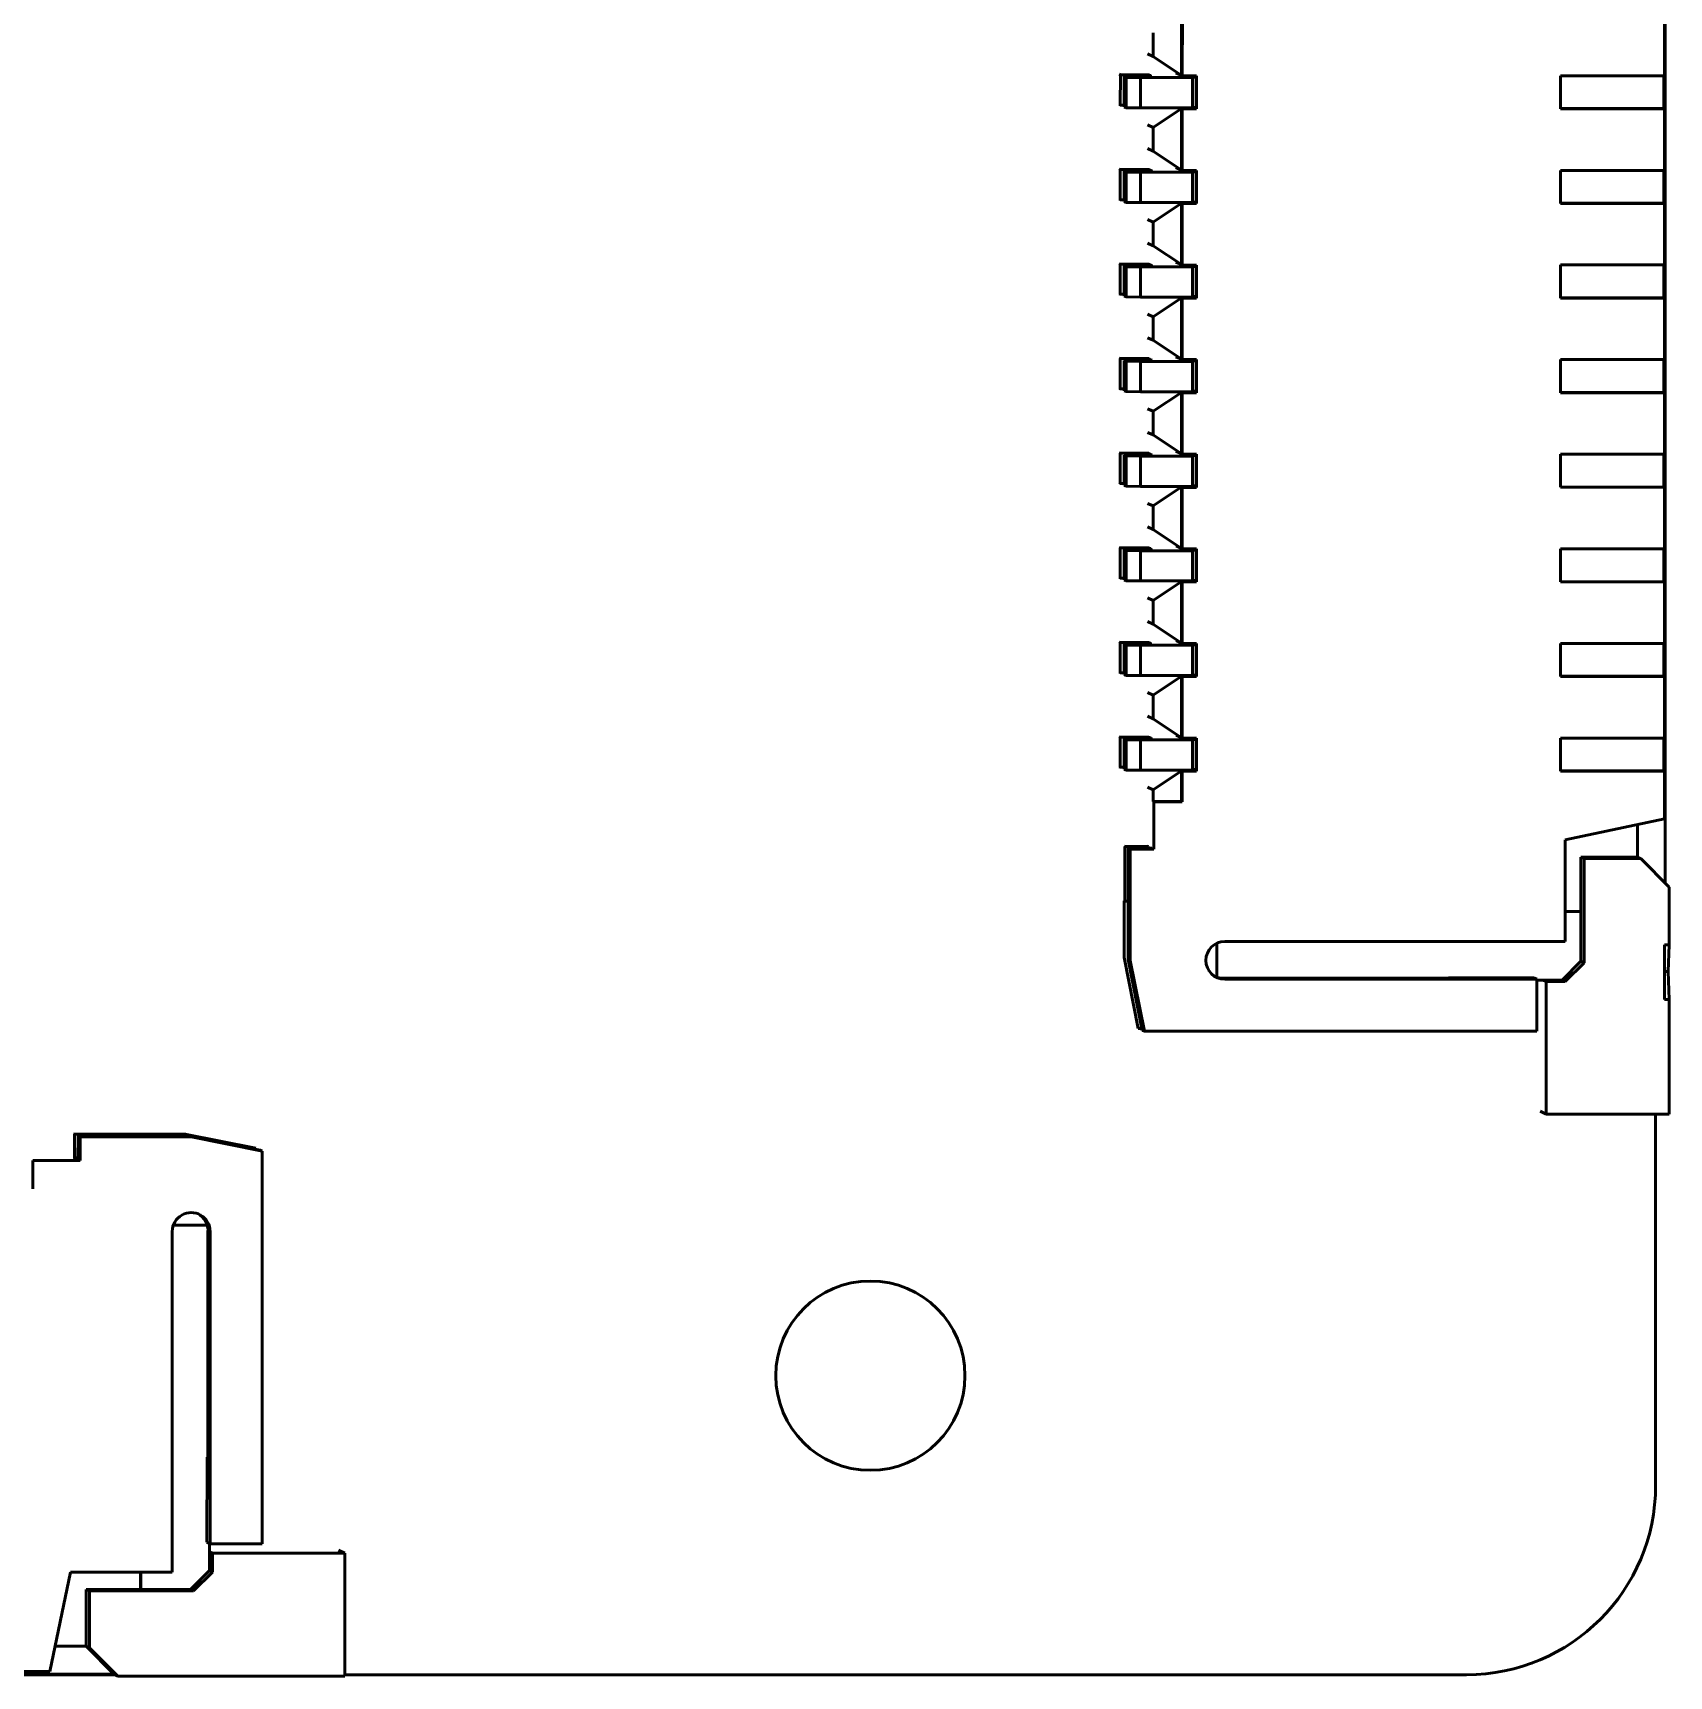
# Model space of a CAD drawing. Header units: inches. Extents: x 4.94 to 6.75, y 3.04 to 5.23.
# Drawn here: x 6.072 to 6.753, y 3.036 to 3.72 of the extents above; entities that cross this region are included whole.
import ezdxf

# ---------------------------------------------------------------- set-up
doc = ezdxf.new("R2010")
doc.units = ezdxf.units.IN
doc.header["$MEASUREMENT"] = 0
doc.layers.add('Visible (ANSI)', color=7, linetype='Continuous', lineweight=50)

msp = doc.modelspace()

# ---------------------------------------------------------------- linework, layer by layer
at = {"layer": 'Visible (ANSI)'}
for p, q in [((6.75177, 4.22118), (6.75167, 3.36628)), ((6.55031, 3.72793), (6.55031, 3.70234)), ((6.55067, 3.72777), (6.55066, 3.70218)), ((6.7514, 3.7022), (6.7514, 3.72779)), ((6.5385, 3.71021), (6.53851, 3.72005)), ((6.53619, 3.71129), (6.5385, 3.71021)), ((6.5385, 3.71021), (6.55031, 3.70234)), ((6.52438, 3.70282), (6.52486, 3.7026)), ((6.52486, 3.7026), (6.52485, 3.69)), ((6.52486, 3.7026), (6.53666, 3.7026)), ((6.53803, 3.70197), (6.52648, 3.70185)), ((6.52648, 3.70185), (6.52728, 3.70148)), ((6.52648, 3.70185), (6.52648, 3.68925)), ((6.52728, 3.70148), (6.53331, 3.70142)), ((6.52728, 3.70148), (6.52728, 3.68888)), ((6.53331, 3.70142), (6.55496, 3.70142)), ((6.53331, 3.70142), (6.53331, 3.68882)), ((6.53741, 3.70226), (6.53348, 3.70226)), ((6.53348, 3.70226), (6.53383, 3.70209)), ((6.53348, 3.70226), (6.53348, 3.70192)), ((6.53383, 3.70209), (6.53776, 3.70209)), ((6.53383, 3.70209), (6.53383, 3.70192)), ((6.53666, 3.7026), (6.53741, 3.70226)), ((6.53666, 3.7026), (6.53666, 3.70226)), ((6.53776, 3.70209), (6.53803, 3.70197)), ((6.53776, 3.70209), (6.53776, 3.70197)), ((6.54801, 3.70341), (6.55031, 3.70234)), ((6.55031, 3.70234), (6.55033, 3.70233)), ((6.55033, 3.70233), (6.55033, 3.70174)), ((6.55033, 3.70174), (6.55049, 3.70167)), ((6.55049, 3.70226), (6.55066, 3.70218)), ((6.55049, 3.70167), (6.55049, 3.70226)), ((6.55639, 3.70167), (6.55049, 3.70167)), ((6.55066, 3.70218), (6.55657, 3.70218)), ((6.55496, 3.70142), (6.55452, 3.70162)), ((6.55452, 3.70162), (6.55649, 3.70162)), ((6.55496, 3.70142), (6.55496, 3.68882)), ((6.55639, 3.70167), (6.55639, 3.70218)), ((6.55649, 3.70162), (6.55639, 3.70167)), ((6.55649, 3.68903), (6.55649, 3.70162)), ((6.55657, 3.70218), (6.55657, 3.6884)), ((6.7081, 3.68842), (6.70811, 3.7022)), ((6.70811, 3.7022), (6.7514, 3.7022)), ((6.75118, 3.7022), (6.75118, 3.68852)), ((6.52438, 3.69023), (6.52485, 3.69)), ((6.52485, 3.69), (6.52648, 3.69001)), ((6.52648, 3.68925), (6.52728, 3.68888)), ((6.52728, 3.68888), (6.53331, 3.68882)), ((6.53331, 3.68882), (6.55496, 3.68882)), ((6.55031, 3.68856), (6.5385, 3.68069)), ((6.54975, 3.68882), (6.55031, 3.68856)), ((6.55031, 3.68856), (6.55033, 3.68855)), ((6.55031, 3.68856), (6.55031, 3.66297)), ((6.55033, 3.68882), (6.55033, 3.68855)), ((6.55049, 3.68848), (6.55049, 3.68882)), ((6.55066, 3.6884), (6.55049, 3.68848)), ((6.55639, 3.68848), (6.55049, 3.68848)), ((6.55657, 3.6884), (6.55066, 3.6884)), ((6.55066, 3.6884), (6.55066, 3.66281)), ((6.55496, 3.68903), (6.55649, 3.68903)), ((6.55639, 3.68848), (6.55639, 3.68903)), ((6.55657, 3.6884), (6.55639, 3.68848)), ((6.75118, 3.68852), (6.7081, 3.68852)), ((6.7514, 3.68842), (6.7081, 3.68842)), ((6.75118, 3.68852), (6.7514, 3.68842)), ((6.7514, 3.66283), (6.7514, 3.68842)), ((6.5385, 3.68069), (6.53619, 3.68176)), ((6.5385, 3.67084), (6.5385, 3.68069)), ((6.5362, 3.67192), (6.5385, 3.67084)), ((6.5385, 3.67084), (6.55031, 3.66297)), ((6.52438, 3.66345), (6.52485, 3.66323)), ((6.52485, 3.66323), (6.53666, 3.66324)), ((6.52485, 3.66323), (6.52485, 3.65064)), ((6.53802, 3.6626), (6.52648, 3.66248)), ((6.52648, 3.66248), (6.52727, 3.66211)), ((6.52648, 3.66248), (6.52648, 3.64988)), ((6.52727, 3.66211), (6.53331, 3.66205)), ((6.52727, 3.66211), (6.52727, 3.64951)), ((6.53331, 3.66205), (6.55496, 3.66205)), ((6.53331, 3.66205), (6.53331, 3.64945)), ((6.53741, 3.66289), (6.53347, 3.66289)), ((6.53347, 3.66289), (6.53382, 3.66272)), ((6.53347, 3.66289), (6.53347, 3.66255)), ((6.53382, 3.66272), (6.53776, 3.66272)), ((6.53382, 3.66272), (6.53382, 3.66256)), ((6.53666, 3.66324), (6.53741, 3.66289)), ((6.53666, 3.66324), (6.53666, 3.66289)), ((6.53776, 3.66272), (6.53802, 3.6626)), ((6.53776, 3.66272), (6.53776, 3.6626)), ((6.54801, 3.66404), (6.55031, 3.66297)), ((6.55031, 3.66297), (6.55033, 3.66296)), ((6.55033, 3.66296), (6.55033, 3.66237)), ((6.55033, 3.66237), (6.55048, 3.6623)), ((6.55048, 3.66289), (6.55066, 3.66281)), ((6.55048, 3.6623), (6.55048, 3.66289)), ((6.55639, 3.6623), (6.55048, 3.6623)), ((6.55066, 3.66281), (6.55656, 3.66281)), ((6.55496, 3.66205), (6.55452, 3.66226)), ((6.55452, 3.66226), (6.55648, 3.66226)), ((6.55496, 3.66205), (6.55495, 3.64945)), ((6.55639, 3.6623), (6.55639, 3.66281)), ((6.55648, 3.66226), (6.55639, 3.6623)), ((6.55648, 3.64966), (6.55648, 3.66226)), ((6.55656, 3.66281), (6.55656, 3.64903)), ((6.7081, 3.64905), (6.7081, 3.66283)), ((6.7081, 3.66283), (6.7514, 3.66283)), ((6.75118, 3.66283), (6.75118, 3.64916)), ((6.52438, 3.65085), (6.52485, 3.65064)), ((6.52485, 3.65064), (6.52648, 3.65064)), ((6.52648, 3.64988), (6.52727, 3.64951)), ((6.52727, 3.64951), (6.53331, 3.64945)), ((6.53331, 3.64945), (6.55495, 3.64945)), ((6.55031, 3.64919), (6.5385, 3.64132)), ((6.54975, 3.64945), (6.55031, 3.64919)), ((6.55031, 3.64919), (6.5503, 3.6236)), ((6.55031, 3.64919), (6.55033, 3.64918)), ((6.55033, 3.64945), (6.55033, 3.64918)), ((6.55048, 3.64911), (6.55048, 3.64945)), ((6.55066, 3.64903), (6.55048, 3.64911)), ((6.55639, 3.64911), (6.55048, 3.64911)), ((6.55066, 3.64903), (6.55065, 3.62344)), ((6.55656, 3.64903), (6.55066, 3.64903)), ((6.55495, 3.64966), (6.55648, 3.64966)), ((6.55639, 3.64911), (6.55639, 3.64966)), ((6.55656, 3.64903), (6.55639, 3.64911)), ((6.75118, 3.64916), (6.7081, 3.64915)), ((6.7514, 3.64905), (6.7081, 3.64905)), ((6.75118, 3.64916), (6.7514, 3.64905)), ((6.75139, 3.62346), (6.7514, 3.64905)), ((6.5385, 3.64132), (6.5362, 3.64239)), ((6.5385, 3.63148), (6.5385, 3.64132)), ((6.5362, 3.63254), (6.5385, 3.63148)), ((6.5385, 3.63148), (6.5503, 3.6236)), ((6.54802, 3.62467), (6.5503, 3.6236)), ((6.52439, 3.62408), (6.52485, 3.62387)), ((6.52485, 3.62387), (6.53666, 3.62387)), ((6.52485, 3.62387), (6.52485, 3.61127)), ((6.52648, 3.62311), (6.52647, 3.61051)), ((6.53802, 3.62323), (6.52648, 3.62311)), ((6.52648, 3.62311), (6.52727, 3.62274)), ((6.52727, 3.62274), (6.5333, 3.62268)), ((6.52727, 3.62274), (6.52727, 3.61014)), ((6.5333, 3.62268), (6.55495, 3.62268)), ((6.5333, 3.62268), (6.5333, 3.61008)), ((6.5374, 3.62352), (6.53347, 3.62352)), ((6.53347, 3.62352), (6.53382, 3.62336)), ((6.53347, 3.62352), (6.53347, 3.62318)), ((6.53382, 3.62336), (6.53776, 3.62336)), ((6.53382, 3.62336), (6.53382, 3.62319)), ((6.53666, 3.62387), (6.5374, 3.62352)), ((6.53666, 3.62387), (6.53666, 3.62352)), ((6.53776, 3.62336), (6.53802, 3.62323)), ((6.53776, 3.62336), (6.53776, 3.62323)), ((6.5503, 3.6236), (6.55032, 3.62359)), ((6.55032, 3.62359), (6.55032, 3.623)), ((6.55032, 3.623), (6.55048, 3.62293)), ((6.55048, 3.62352), (6.55065, 3.62344)), ((6.55048, 3.62293), (6.55048, 3.62352)), ((6.55638, 3.62293), (6.55048, 3.62293)), ((6.55065, 3.62344), (6.55656, 3.62344)), ((6.55495, 3.62268), (6.55451, 3.62289)), ((6.55451, 3.62289), (6.55648, 3.62289)), ((6.55495, 3.62268), (6.55495, 3.61009)), ((6.55638, 3.62293), (6.55638, 3.62344)), ((6.55648, 3.62289), (6.55638, 3.62293)), ((6.55648, 3.61029), (6.55648, 3.62289)), ((6.55656, 3.62344), (6.55656, 3.60966)), ((6.70809, 3.60968), (6.7081, 3.62346)), ((6.7081, 3.62346), (6.75139, 3.62346)), ((6.75117, 3.62346), (6.75117, 3.60979)), ((6.52439, 3.61148), (6.52485, 3.61127)), ((6.52485, 3.61127), (6.52647, 3.61127)), ((6.52647, 3.61051), (6.52727, 3.61014)), ((6.52727, 3.61014), (6.5333, 3.61008)), ((6.5333, 3.61008), (6.55495, 3.61009)), ((6.5503, 3.60983), (6.53849, 3.60195)), ((6.54974, 3.61008), (6.5503, 3.60983)), ((6.5503, 3.60983), (6.55032, 3.60982)), ((6.5503, 3.60983), (6.5503, 3.58424)), ((6.55032, 3.61008), (6.55032, 3.60982)), ((6.55048, 3.60974), (6.55048, 3.61008)), ((6.55065, 3.60966), (6.55048, 3.60974)), ((6.55638, 3.60974), (6.55048, 3.60974)), ((6.55656, 3.60966), (6.55065, 3.60966)), ((6.55065, 3.60966), (6.55065, 3.58407)), ((6.55495, 3.61029), (6.55648, 3.61029)), ((6.55638, 3.60974), (6.55638, 3.61029)), ((6.55656, 3.60966), (6.55638, 3.60974)), ((6.75117, 3.60979), (6.70809, 3.60978)), ((6.75139, 3.60969), (6.70809, 3.60968)), ((6.75117, 3.60979), (6.75139, 3.60969)), ((6.75139, 3.5841), (6.75139, 3.60969)), ((6.53849, 3.60195), (6.5362, 3.60302)), ((6.53849, 3.59211), (6.53849, 3.60195)), ((6.53621, 3.59317), (6.53849, 3.59211)), ((6.53849, 3.59211), (6.5503, 3.58424)), ((6.52439, 3.58471), (6.52484, 3.5845)), ((6.52484, 3.5845), (6.53665, 3.5845)), ((6.52484, 3.5845), (6.52484, 3.5719)), ((6.53801, 3.58387), (6.52647, 3.58374)), ((6.52647, 3.58374), (6.52726, 3.58337)), ((6.52647, 3.58374), (6.52647, 3.57114)), ((6.52726, 3.58337), (6.5333, 3.58331)), ((6.52726, 3.58337), (6.52726, 3.57078)), ((6.5333, 3.58331), (6.55495, 3.58332)), ((6.5333, 3.58331), (6.5333, 3.57071)), ((6.5374, 3.58415), (6.53346, 3.58415)), ((6.53346, 3.58415), (6.53381, 3.58399)), ((6.53346, 3.58415), (6.53346, 3.58382)), ((6.53381, 3.58399), (6.53775, 3.58399)), ((6.53381, 3.58399), (6.53381, 3.58382)), ((6.53665, 3.5845), (6.5374, 3.58415)), ((6.53665, 3.5845), (6.53665, 3.58415)), ((6.53775, 3.58399), (6.53801, 3.58387)), ((6.53775, 3.58399), (6.53775, 3.58386)), ((6.54802, 3.5853), (6.5503, 3.58424)), ((6.5503, 3.58424), (6.55032, 3.58423)), ((6.55032, 3.58423), (6.55032, 3.58364)), ((6.55032, 3.58364), (6.55047, 3.58356)), ((6.55047, 3.58415), (6.55065, 3.58407)), ((6.55047, 3.58356), (6.55047, 3.58415)), ((6.55638, 3.58357), (6.55047, 3.58356)), ((6.55065, 3.58407), (6.55655, 3.58407)), ((6.55495, 3.58332), (6.55451, 3.58352)), ((6.55451, 3.58352), (6.55648, 3.58352)), ((6.55495, 3.58332), (6.55495, 3.57072)), ((6.55638, 3.58357), (6.55638, 3.58407)), ((6.55648, 3.58352), (6.55638, 3.58357)), ((6.55647, 3.57092), (6.55648, 3.58352)), ((6.55655, 3.58407), (6.55655, 3.57029)), ((6.70809, 3.58409), (6.75139, 3.5841)), ((6.70809, 3.57031), (6.70809, 3.58409)), ((6.75117, 3.5841), (6.75117, 3.57042)), ((6.52439, 3.57211), (6.52484, 3.5719)), ((6.52484, 3.5719), (6.52647, 3.5719)), ((6.52647, 3.57114), (6.52726, 3.57078)), ((6.52726, 3.57078), (6.5333, 3.57071)), ((6.5333, 3.57071), (6.55495, 3.57072)), ((6.5503, 3.57046), (6.53849, 3.56258)), ((6.54974, 3.57072), (6.5503, 3.57046)), ((6.5503, 3.57046), (6.55029, 3.54487)), ((6.5503, 3.57046), (6.55032, 3.57045)), ((6.55032, 3.57072), (6.55032, 3.57045)), ((6.55047, 3.57038), (6.55047, 3.57072)), ((6.55065, 3.57029), (6.55047, 3.57038)), ((6.55638, 3.57038), (6.55047, 3.57038)), ((6.55655, 3.57029), (6.55065, 3.57029)), ((6.55065, 3.57029), (6.55065, 3.54471)), ((6.55495, 3.57092), (6.55647, 3.57092)), ((6.55638, 3.57038), (6.55638, 3.57092)), ((6.55655, 3.57029), (6.55638, 3.57038)), ((6.75117, 3.57042), (6.70809, 3.57041)), ((6.75139, 3.57032), (6.70809, 3.57031)), ((6.75117, 3.57042), (6.75139, 3.57032)), ((6.75138, 3.54473), (6.75139, 3.57032)), ((6.53849, 3.56258), (6.53621, 3.56364)), ((6.53849, 3.55274), (6.53849, 3.56258)), ((6.53621, 3.5538), (6.53849, 3.55274)), ((6.53849, 3.55274), (6.55029, 3.54487)), ((6.5244, 3.54534), (6.52484, 3.54513)), ((6.52484, 3.54513), (6.53665, 3.54513)), ((6.52484, 3.54513), (6.52484, 3.53253)), ((6.52647, 3.54437), (6.52646, 3.53178)), ((6.53801, 3.5445), (6.52647, 3.54437)), ((6.52647, 3.54437), (6.52726, 3.54401)), ((6.52726, 3.54401), (6.53329, 3.54394)), ((6.52726, 3.54401), (6.52726, 3.53141)), ((6.53329, 3.54394), (6.55494, 3.54395)), ((6.53329, 3.54394), (6.53329, 3.53135)), ((6.53739, 3.54478), (6.53346, 3.54478)), ((6.53346, 3.54478), (6.53381, 3.54462)), ((6.53346, 3.54478), (6.53346, 3.54445)), ((6.53381, 3.54462), (6.53775, 3.54462)), ((6.53381, 3.54462), (6.53381, 3.54445)), ((6.53665, 3.54513), (6.53739, 3.54478)), ((6.53665, 3.54513), (6.53665, 3.54478)), ((6.53775, 3.54462), (6.53801, 3.5445)), ((6.53775, 3.54462), (6.53775, 3.5445)), ((6.54802, 3.54592), (6.55029, 3.54487)), ((6.55029, 3.54487), (6.55032, 3.54486)), ((6.55032, 3.54486), (6.55032, 3.54427)), ((6.55032, 3.54427), (6.55047, 3.5442)), ((6.55047, 3.54479), (6.55065, 3.54471)), ((6.55047, 3.5442), (6.55047, 3.54479)), ((6.55637, 3.5442), (6.55047, 3.5442)), ((6.55065, 3.54471), (6.55655, 3.54471)), ((6.55494, 3.54395), (6.5545, 3.54415)), ((6.5545, 3.54415), (6.55647, 3.54415)), ((6.55494, 3.54395), (6.55494, 3.53135)), ((6.55637, 3.5442), (6.55637, 3.54471)), ((6.55647, 3.54415), (6.55637, 3.5442)), ((6.55647, 3.53155), (6.55647, 3.54415)), ((6.55655, 3.54471), (6.55655, 3.53093)), ((6.70809, 3.54472), (6.75138, 3.54473)), ((6.70809, 3.53094), (6.70809, 3.54472)), ((6.75116, 3.54473), (6.75116, 3.53105)), ((6.5244, 3.53274), (6.52484, 3.53253)), ((6.52484, 3.53253), (6.52646, 3.53253)), ((6.52646, 3.53178), (6.52726, 3.53141)), ((6.52726, 3.53141), (6.53329, 3.53135)), ((6.53329, 3.53135), (6.55494, 3.53135)), ((6.55029, 3.53109), (6.53848, 3.52322)), ((6.54974, 3.53135), (6.55029, 3.53109)), ((6.55029, 3.53109), (6.55031, 3.53108)), ((6.55029, 3.53109), (6.55029, 3.5055)), ((6.55031, 3.53135), (6.55031, 3.53108)), ((6.55047, 3.53101), (6.55047, 3.53135)), ((6.55064, 3.53093), (6.55047, 3.53101)), ((6.55637, 3.53101), (6.55047, 3.53101)), ((6.55655, 3.53093), (6.55064, 3.53093)), ((6.55064, 3.53093), (6.55064, 3.50534)), ((6.55494, 3.53155), (6.55647, 3.53155)), ((6.55637, 3.53101), (6.55637, 3.53155)), ((6.55655, 3.53093), (6.55637, 3.53101)), ((6.75116, 3.53105), (6.70809, 3.53105)), ((6.75138, 3.53095), (6.70809, 3.53094)), ((6.75116, 3.53105), (6.75138, 3.53095)), ((6.75138, 3.50536), (6.75138, 3.53095)), ((6.53848, 3.52322), (6.53621, 3.52427)), ((6.53848, 3.51337), (6.53848, 3.52322)), ((6.53621, 3.51443), (6.53848, 3.51337)), ((6.53848, 3.51337), (6.55029, 3.5055)), ((6.5244, 3.50596), (6.52483, 3.50576)), ((6.52483, 3.50576), (6.53664, 3.50576)), ((6.52483, 3.50576), (6.52483, 3.49317)), ((6.53801, 3.50513), (6.52646, 3.50501)), ((6.52646, 3.50501), (6.52725, 3.50464)), ((6.52646, 3.50501), (6.52646, 3.49241)), ((6.52725, 3.50464), (6.53329, 3.50458)), ((6.52725, 3.50464), (6.52725, 3.49204)), ((6.53329, 3.50458), (6.55494, 3.50458)), ((6.53329, 3.50458), (6.53329, 3.49198)), ((6.53739, 3.50542), (6.53345, 3.50542)), ((6.53345, 3.50542), (6.53381, 3.50525)), ((6.53345, 3.50542), (6.53345, 3.50508)), ((6.53381, 3.50525), (6.53774, 3.50525)), ((6.53381, 3.50525), (6.53381, 3.50508)), ((6.53664, 3.50576), (6.53739, 3.50542)), ((6.53664, 3.50576), (6.53664, 3.50542)), ((6.53774, 3.50525), (6.53801, 3.50513)), ((6.53774, 3.50525), (6.53774, 3.50513)), ((6.54803, 3.50655), (6.55029, 3.5055)), ((6.55029, 3.5055), (6.55031, 3.50549)), ((6.55031, 3.50549), (6.55031, 3.5049)), ((6.55031, 3.5049), (6.55047, 3.50483)), ((6.55047, 3.50542), (6.55064, 3.50534)), ((6.55047, 3.50483), (6.55047, 3.50542)), ((6.55637, 3.50483), (6.55047, 3.50483)), ((6.55064, 3.50534), (6.55655, 3.50534)), ((6.55494, 3.50458), (6.5545, 3.50478)), ((6.5545, 3.50478), (6.55647, 3.50478)), ((6.55494, 3.50458), (6.55494, 3.49198)), ((6.55637, 3.50483), (6.55637, 3.50534)), ((6.55647, 3.50478), (6.55637, 3.50483)), ((6.55646, 3.49219), (6.55647, 3.50478)), ((6.55655, 3.50534), (6.55654, 3.49156)), ((6.70808, 3.49158), (6.70808, 3.50536)), ((6.70808, 3.50536), (6.75138, 3.50536)), ((6.75116, 3.50536), (6.75116, 3.49168)), ((6.5244, 3.49336), (6.52483, 3.49317)), ((6.52483, 3.49317), (6.52646, 3.49317)), ((6.52646, 3.49241), (6.52725, 3.49204)), ((6.52725, 3.49204), (6.53329, 3.49198)), ((6.53329, 3.49198), (6.55494, 3.49198)), ((6.55029, 3.49172), (6.53848, 3.48385)), ((6.54973, 3.49198), (6.55029, 3.49172)), ((6.55029, 3.49172), (6.55028, 3.46613)), ((6.55029, 3.49172), (6.55031, 3.49171)), ((6.55031, 3.49198), (6.55031, 3.49171)), ((6.55046, 3.49164), (6.55046, 3.49198)), ((6.55064, 3.49156), (6.55046, 3.49164)), ((6.55637, 3.49164), (6.55046, 3.49164)), ((6.55654, 3.49156), (6.55064, 3.49156)), ((6.55064, 3.49156), (6.55064, 3.46597)), ((6.55494, 3.49219), (6.55646, 3.49219)), ((6.55637, 3.49164), (6.55637, 3.49219)), ((6.55654, 3.49156), (6.55637, 3.49164)), ((6.75116, 3.49168), (6.70808, 3.49168)), ((6.75138, 3.49158), (6.70808, 3.49158)), ((6.75116, 3.49168), (6.75138, 3.49158)), ((6.75137, 3.46599), (6.75138, 3.49158)), ((6.53848, 3.48385), (6.53622, 3.4849)), ((6.53848, 3.47401), (6.53848, 3.48385)), ((6.53622, 3.47506), (6.53848, 3.47401)), ((6.53848, 3.47401), (6.55028, 3.46613)), ((6.54803, 3.46718), (6.55028, 3.46613)), ((6.52441, 3.46659), (6.52483, 3.4664)), ((6.52483, 3.4664), (6.53664, 3.4664)), ((6.52483, 3.4664), (6.52483, 3.4538)), ((6.538, 3.46576), (6.52646, 3.46564)), ((6.52646, 3.46564), (6.52725, 3.46527)), ((6.52646, 3.46564), (6.52646, 3.45304)), ((6.52725, 3.46527), (6.53329, 3.46521)), ((6.52725, 3.46527), (6.52725, 3.45267)), ((6.53329, 3.46521), (6.53328, 3.45261)), ((6.53329, 3.46521), (6.55493, 3.46521)), ((6.53739, 3.46605), (6.53345, 3.46605)), ((6.53345, 3.46605), (6.5338, 3.46588)), ((6.53345, 3.46605), (6.53345, 3.46571)), ((6.5338, 3.46588), (6.53774, 3.46588)), ((6.5338, 3.46588), (6.5338, 3.46572)), ((6.53664, 3.4664), (6.53739, 3.46605)), ((6.53664, 3.4664), (6.53664, 3.46605)), ((6.53774, 3.46588), (6.538, 3.46576)), ((6.53774, 3.46588), (6.53774, 3.46576)), ((6.55028, 3.46613), (6.55031, 3.46612)), ((6.55031, 3.46612), (6.55031, 3.46553)), ((6.55031, 3.46553), (6.55046, 3.46546)), ((6.55046, 3.46605), (6.55064, 3.46597)), ((6.55046, 3.46546), (6.55046, 3.46605)), ((6.55636, 3.46546), (6.55046, 3.46546)), ((6.55064, 3.46597), (6.55654, 3.46597)), ((6.55493, 3.46521), (6.55449, 3.46542)), ((6.55449, 3.46542), (6.55646, 3.46542)), ((6.55493, 3.46521), (6.55493, 3.45261)), ((6.55636, 3.46546), (6.55636, 3.46597)), ((6.55646, 3.46542), (6.55636, 3.46546)), ((6.55646, 3.45282), (6.55646, 3.46542)), ((6.55654, 3.46597), (6.55654, 3.45219)), ((6.70808, 3.45221), (6.70808, 3.46599)), ((6.70808, 3.46599), (6.75137, 3.46599)), ((6.75115, 3.46599), (6.75115, 3.45232)), ((6.52441, 3.45399), (6.52483, 3.4538)), ((6.52483, 3.4538), (6.52646, 3.4538)), ((6.52646, 3.45304), (6.52725, 3.45267)), ((6.52725, 3.45267), (6.53328, 3.45261)), ((6.53328, 3.45261), (6.55493, 3.45261)), ((6.55028, 3.45235), (6.53847, 3.44448)), ((6.54973, 3.45261), (6.55028, 3.45235)), ((6.55028, 3.45235), (6.5503, 3.45234)), ((6.55028, 3.45235), (6.55028, 3.42676)), ((6.5503, 3.45261), (6.5503, 3.45234)), ((6.55046, 3.45227), (6.55046, 3.45261)), ((6.55064, 3.45219), (6.55046, 3.45227)), ((6.55636, 3.45227), (6.55046, 3.45227)), ((6.55064, 3.45219), (6.55063, 3.4266)), ((6.55654, 3.45219), (6.55064, 3.45219)), ((6.55493, 3.45282), (6.55646, 3.45282)), ((6.55636, 3.45227), (6.55636, 3.45282)), ((6.55654, 3.45219), (6.55636, 3.45227)), ((6.75115, 3.45232), (6.70808, 3.45231)), ((6.75137, 3.45221), (6.70808, 3.45221)), ((6.75115, 3.45232), (6.75137, 3.45221)), ((6.75137, 3.42662), (6.75137, 3.45221)), ((6.53847, 3.44448), (6.53622, 3.44553)), ((6.53847, 3.43464), (6.53847, 3.44448)), ((6.53622, 3.43568), (6.53847, 3.43464)), ((6.53847, 3.43464), (6.55028, 3.42676)), ((6.52441, 3.42722), (6.52482, 3.42703)), ((6.52482, 3.42703), (6.53663, 3.42703)), ((6.52482, 3.42703), (6.52482, 3.41443)), ((6.538, 3.42639), (6.52645, 3.42627)), ((6.52645, 3.42627), (6.52724, 3.4259)), ((6.52645, 3.42627), (6.52645, 3.41367)), ((6.53738, 3.42668), (6.53344, 3.42668)), ((6.53344, 3.42668), (6.5338, 3.42652)), ((6.53344, 3.42668), (6.53344, 3.42635)), ((6.5338, 3.42652), (6.53773, 3.42652)), ((6.5338, 3.42652), (6.5338, 3.42635)), ((6.53663, 3.42703), (6.53738, 3.42668)), ((6.53663, 3.42703), (6.53663, 3.42668)), ((6.53773, 3.42652), (6.538, 3.42639)), ((6.53773, 3.42652), (6.53773, 3.42639)), ((6.54804, 3.42781), (6.55028, 3.42676)), ((6.55028, 3.42676), (6.5503, 3.42675)), ((6.5503, 3.42675), (6.5503, 3.42616)), ((6.5503, 3.42616), (6.55046, 3.42609)), ((6.55046, 3.42668), (6.55063, 3.4266)), ((6.55046, 3.42609), (6.55046, 3.42668)), ((6.55636, 3.42609), (6.55046, 3.42609)), ((6.55063, 3.4266), (6.55654, 3.4266)), ((6.55493, 3.42584), (6.55449, 3.42605)), ((6.55449, 3.42605), (6.55646, 3.42605)), ((6.55636, 3.42609), (6.55636, 3.4266)), ((6.55646, 3.42605), (6.55636, 3.42609)), ((6.55646, 3.41345), (6.55646, 3.42605)), ((6.55654, 3.4266), (6.55653, 3.41282)), ((6.70807, 3.41284), (6.70807, 3.42662)), ((6.70807, 3.42662), (6.75137, 3.42662)), ((6.75115, 3.42662), (6.75115, 3.41295)), ((6.52724, 3.4259), (6.53328, 3.42584)), ((6.52724, 3.4259), (6.52724, 3.4133)), ((6.53328, 3.42584), (6.55493, 3.42584)), ((6.53328, 3.42584), (6.53328, 3.41324)), ((6.55493, 3.42584), (6.55493, 3.41325)), ((6.52441, 3.41462), (6.52482, 3.41443)), ((6.52482, 3.41443), (6.52645, 3.41443)), ((6.52645, 3.41367), (6.52724, 3.4133)), ((6.52724, 3.4133), (6.53328, 3.41324)), ((6.53328, 3.41324), (6.55493, 3.41325)), ((6.55028, 3.41299), (6.53847, 3.40511)), ((6.54972, 3.41324), (6.55028, 3.41299)), ((6.55028, 3.41299), (6.5503, 3.41298)), ((6.55028, 3.41299), (6.55028, 3.40019)), ((6.5503, 3.41324), (6.5503, 3.41298)), ((6.55045, 3.4129), (6.55045, 3.41324)), ((6.55063, 3.41282), (6.55045, 3.4129)), ((6.55636, 3.4129), (6.55045, 3.4129)), ((6.55653, 3.41282), (6.55063, 3.41282)), ((6.55063, 3.41282), (6.55063, 3.40003)), ((6.55493, 3.41345), (6.55646, 3.41345)), ((6.55636, 3.4129), (6.55636, 3.41345)), ((6.55653, 3.41282), (6.55636, 3.4129)), ((6.75115, 3.41295), (6.70807, 3.41294)), ((6.75137, 3.41285), (6.70807, 3.41284)), ((6.75115, 3.41295), (6.75137, 3.41285)), ((6.75137, 3.39296), (6.75137, 3.41285)), ((6.53847, 3.40511), (6.53623, 3.40615)), ((6.53847, 3.40019), (6.53847, 3.40511)), ((6.53847, 3.40019), (6.55028, 3.40019)), ((6.53882, 3.40003), (6.53847, 3.40019)), ((6.55063, 3.40003), (6.53882, 3.40003)), ((6.53882, 3.38034), (6.53882, 3.40003)), ((6.55028, 3.40019), (6.55063, 3.40003)), ((6.71004, 3.3843), (6.75137, 3.39296)), ((6.74013, 3.39061), (6.74012, 3.37708)), ((6.52669, 3.38141), (6.52638, 3.38155)), ((6.53653, 3.38141), (6.52669, 3.38141)), ((6.52669, 3.35877), (6.52669, 3.38141)), ((6.52809, 3.33449), (6.5281, 3.38075)), ((6.5281, 3.38075), (6.53794, 3.38075)), ((6.52898, 3.38034), (6.5281, 3.38075)), ((6.52898, 3.38034), (6.52897, 3.33408)), ((6.53882, 3.38034), (6.52898, 3.38034)), ((6.53623, 3.38155), (6.53653, 3.38141)), ((6.53653, 3.38141), (6.53653, 3.38075)), ((6.53794, 3.38075), (6.53882, 3.38034)), ((6.71003, 3.34198), (6.71004, 3.3843)), ((6.74012, 3.37708), (6.71651, 3.37708)), ((6.71651, 3.37708), (6.71791, 3.37643)), ((6.71651, 3.35444), (6.71651, 3.37708)), ((6.71791, 3.37643), (6.7179, 3.33312)), ((6.74152, 3.37643), (6.71791, 3.37643)), ((6.74012, 3.37708), (6.74152, 3.37643)), ((6.74152, 3.37643), (6.75333, 3.36462)), ((6.75333, 3.34055), (6.75333, 3.36462)), ((6.52642, 3.33527), (6.52642, 3.35889)), ((6.52642, 3.35889), (6.52669, 3.35877)), ((6.52669, 3.35877), (6.5281, 3.35877)), ((6.71651, 3.35444), (6.71003, 3.35444)), ((6.71662, 3.35439), (6.71003, 3.35439)), ((6.71662, 3.35439), (6.71651, 3.35444)), ((6.71662, 3.33372), (6.71662, 3.35439)), ((6.56508, 3.34126), (6.56508, 3.32699)), ((6.56833, 3.34196), (6.71003, 3.34198)), ((6.75136, 3.31782), (6.75136, 3.34055)), ((6.75136, 3.34055), (6.75333, 3.34055)), ((6.75333, 3.34055), (6.75289, 3.32939)), ((6.52639, 3.33529), (6.52642, 3.33527)), ((6.53232, 3.30575), (6.52642, 3.33527)), ((6.52809, 3.33449), (6.52897, 3.33408)), ((6.53399, 3.30497), (6.52809, 3.33449)), ((6.52897, 3.33408), (6.53487, 3.30456)), ((6.70874, 3.32584), (6.71662, 3.33372)), ((6.71003, 3.32525), (6.7179, 3.33312)), ((6.7179, 3.33312), (6.71662, 3.33372)), ((6.56745, 3.32662), (6.66192, 3.32664)), ((6.69822, 3.32623), (6.56833, 3.32621)), ((6.66151, 3.32682), (6.69694, 3.32683)), ((6.66192, 3.32664), (6.66151, 3.32682)), ((6.66151, 3.32664), (6.66151, 3.32682)), ((6.69822, 3.32623), (6.69694, 3.32683)), ((6.69822, 3.30458), (6.69822, 3.32623)), ((6.70087, 3.32584), (6.69822, 3.32584)), ((6.70216, 3.32525), (6.70087, 3.32584)), ((6.70087, 3.32584), (6.70874, 3.32584)), ((6.70216, 3.32525), (6.70215, 3.27013)), ((6.70216, 3.32525), (6.71003, 3.32525)), ((6.71003, 3.32525), (6.70874, 3.32584)), ((6.75136, 3.32939), (6.75289, 3.32939)), ((6.75289, 3.32939), (6.75332, 3.31782)), ((6.75332, 3.31782), (6.75136, 3.31782)), ((6.75332, 3.31782), (6.75332, 3.27014)), ((6.53232, 3.30575), (6.5323, 3.30576)), ((6.53232, 3.30575), (6.53384, 3.30575)), ((6.53399, 3.30497), (6.53487, 3.30456)), ((6.53487, 3.30456), (6.69822, 3.30458)), ((6.70215, 3.27013), (6.69967, 3.27129)), ((6.75332, 3.27014), (6.70215, 3.27013)), ((6.7477, 3.11555), (6.7477, 3.27014)), ((6.0891, 3.26189), (6.08952, 3.2617)), ((6.11189, 3.26182), (6.1355, 3.26183)), ((6.11215, 3.2617), (6.11189, 3.26182)), ((6.1355, 3.26183), (6.13537, 3.26189)), ((6.16502, 3.25592), (6.1355, 3.26183)), ((6.08952, 3.2617), (6.11215, 3.2617)), ((6.08952, 3.2617), (6.08952, 3.25186)), ((6.09092, 3.2512), (6.09093, 3.26104)), ((6.09093, 3.26104), (6.13717, 3.26105)), ((6.09093, 3.26104), (6.09181, 3.26063)), ((6.09181, 3.26063), (6.0918, 3.25079)), ((6.13805, 3.26064), (6.09181, 3.26063)), ((6.11215, 3.26104), (6.11215, 3.2617)), ((6.13805, 3.26064), (6.13717, 3.26105)), ((6.13717, 3.26105), (6.16669, 3.25515)), ((6.16757, 3.25474), (6.13805, 3.26064)), ((6.16491, 3.25598), (6.16502, 3.25592)), ((6.16502, 3.25592), (6.16502, 3.25548)), ((6.16669, 3.25515), (6.16757, 3.25474)), ((6.07212, 3.25079), (6.0918, 3.25079)), ((6.07212, 3.25079), (6.07212, 3.23898)), ((6.08952, 3.25186), (6.0891, 3.25205)), ((6.09092, 3.25186), (6.08952, 3.25186)), ((6.0918, 3.25079), (6.09092, 3.2512)), ((6.16757, 3.25474), (6.16755, 3.09136)), ((6.13016, 3.07954), (6.13018, 3.22127)), ((6.14474, 3.22384), (6.13061, 3.22384)), ((6.14503, 3.1272), (6.14504, 3.22168)), ((6.14592, 3.22127), (6.14591, 3.09136)), ((6.14462, 3.09195), (6.14463, 3.12739)), ((6.14463, 3.12739), (6.14503, 3.12739)), ((6.14463, 3.12739), (6.14503, 3.1272)), ((6.14462, 3.09195), (6.14591, 3.09136)), ((6.14561, 3.0915), (6.1456, 3.08802)), ((6.14591, 3.09136), (6.16755, 3.09136)), ((6.1456, 3.08802), (6.14689, 3.08742)), ((6.1456, 3.08014), (6.1456, 3.08802)), ((6.14689, 3.08742), (6.20199, 3.08743)), ((6.14689, 3.07955), (6.14689, 3.08742)), ((6.19938, 3.08864), (6.20199, 3.08743)), ((6.20199, 3.03625), (6.20199, 3.08743)), ((6.07918, 3.0382), (6.08785, 3.07954)), ((6.08785, 3.07954), (6.13016, 3.07954)), ((6.11695, 3.07954), (6.11695, 3.07232)), ((6.11707, 3.07954), (6.11707, 3.07227)), ((6.13773, 3.07227), (6.1456, 3.08014)), ((6.13902, 3.07167), (6.14689, 3.07955)), ((6.14689, 3.07955), (6.1456, 3.08014)), ((6.09432, 3.0487), (6.09432, 3.07232)), ((6.09432, 3.07232), (6.11695, 3.07232)), ((6.09572, 3.07167), (6.09432, 3.07232)), ((6.13902, 3.07167), (6.09572, 3.07167)), ((6.09572, 3.07167), (6.09572, 3.04805)), ((6.11695, 3.07232), (6.11707, 3.07227)), ((6.11707, 3.07227), (6.13773, 3.07227)), ((6.13773, 3.07227), (6.13902, 3.07167)), ((6.09432, 3.0487), (6.08138, 3.0487)), ((6.10586, 3.03701), (6.09432, 3.0487)), ((6.09572, 3.04805), (6.09432, 3.0487)), ((6.10752, 3.03624), (6.09572, 3.04805)), ((6.1063, 3.03681), (5.25014, 3.03681)), ((6.10586, 3.03701), (5.25024, 3.03691)), ((6.05931, 3.0382), (6.07918, 3.0382)), ((6.10752, 3.03624), (6.10586, 3.03701)), ((6.20199, 3.03625), (6.10752, 3.03624)), ((6.66896, 3.03681), (6.20199, 3.03681))]:
    msp.add_line(p, q, dxfattribs=at)
msp.add_circle((6.4208, 3.16127), 0.03937, dxfattribs=at)
msp.add_arc((6.66896, 3.11555), 0.07874, 270, 0, dxfattribs=at)
for centre, major_axis, start_param, end_param in [((6.56833, 3.33409), (-0.00332, -0.00714), 3.576882, 6.718474), ((6.56745, 3.3345), (-0.00332, -0.00714), 0.061694, 0.435289), ((6.13805, 3.22127), (0.00332, 0.00714), 5.147678, 8.289271), ((6.13717, 3.22168), (0.00332, 0.00714), 5.147678, 6.221491)]:
    msp.add_ellipse(centre, major_axis=major_axis, ratio=0.999696, start_param=start_param, end_param=end_param, dxfattribs=at)

doc.saveas('drawing.dxf')
